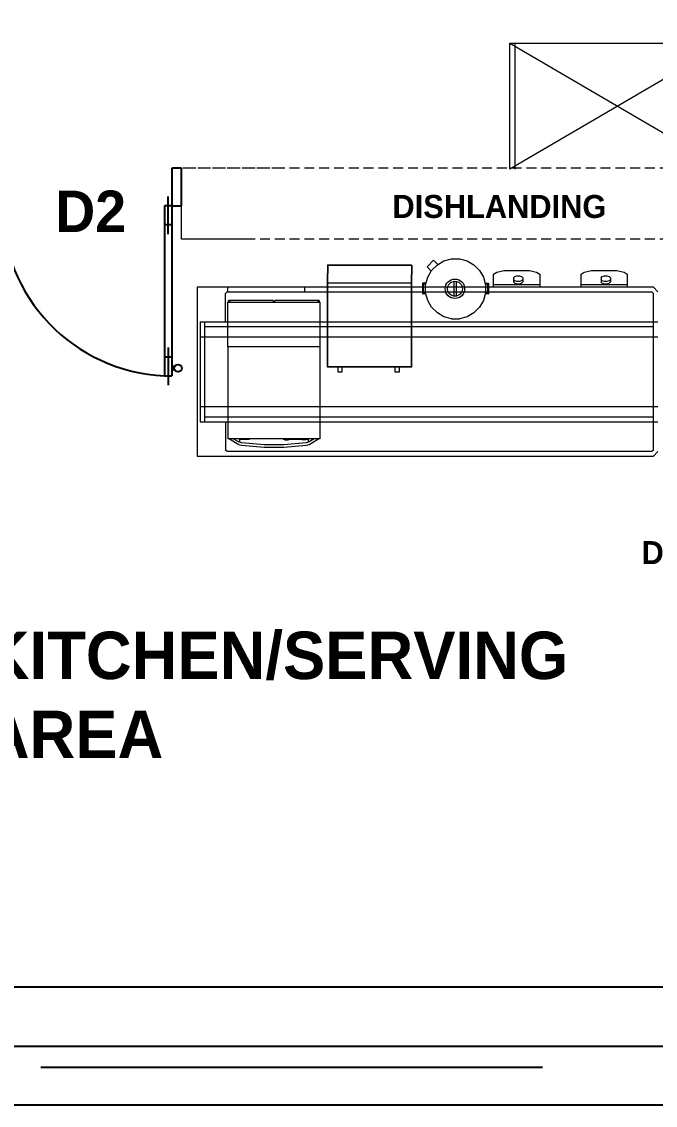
# Model space of a CAD drawing. Header units: inches. Extents: x 482566 to 494966, y -26460 to -22226.
# Drawn here: x 488041.8 to 488162.2, y -26308.7 to -26103 of the extents above; entities that cross this region are included whole.
import ezdxf

# ---------------------------------------------------------------- set-up
doc = ezdxf.new("R2010")
doc.units = ezdxf.units.IN
doc.header["$LTSCALE"] = 15
doc.header["$MEASUREMENT"] = 0
for name, pattern in [('AUSGEZOGEN', [0]), ('HIDDEN2', [0.1875, 0.125, -0.0625]), ('TRATTEGGIATA2', [9.525, 6.35, -3.175])]:
    doc.linetypes.add(name, pattern=pattern)
for name, color, linetype in [('A-DIMENSION', 4, 'Continuous'), ('A-Door', 1, 'Continuous'), ('A-GLASS', 4, 'Continuous'), ('A-WALL', 7, 'Continuous'), ('Hot water supply', 10, 'TRATTEGGIATA2'), ('I-DOORS', 104, 'Continuous'), ('K3-TEXT', 167, 'AUSGEZOGEN')]:
    doc.layers.add(name, color=color, linetype=linetype)
for name, color, linetype, lineweight in [('A-furniture', 50, 'Continuous', 9), ('I-ANNO-TEXT', 7, 'Continuous', 18), ('TC-EQUIPMENT', 251, 'Continuous', 5)]:
    doc.layers.add(name, color=color, linetype=linetype, lineweight=lineweight)
doc.styles.add('MICRO', font='')
doc.styles.get("Standard").update_dxf_attribs({"font": ''})
doc.styles.get('MICRO').set_extended_font_data('MicrogrammaSSi', bold=True)
doc.styles.get('Standard').set_extended_font_data('MicrogrammaSSi', bold=True)

# ---------------------------------------------------------------- blocks, each defined once
blk = doc.blocks.new('2D-L100')
at = {"layer": 'A-Door'}
for p, q in [((0.07, 0.9491), (0.07, 1.1491)), ((0.09, 1.0991), (0.05, 1.0991)), ((0.05, 0.2), (0.05, 1.0991)), ((0.09, 0.2), (0.09, 1.0991)), ((0.0379, 1.0671), (0.05, 1.0671)), ((0.0379, 1.051), (0.05, 1.051)), ((0.09, 0.9991), (0.05, 0.9991)), ((0.07, 0.35), (0.07, 0.15)), ((0.05, 0.3), (0.09, 0.3)), ((0.05, 0.2), (0, 0.2)), ((0, 0.2), (0, 0)), ((0.05, 0.2), (0.09, 0.2)), ((0.05, 0), (0.05, 0.2)), ((0.95, 0.2), (1, 0.2)), ((0.95, 0), (0.95, 0.2)), ((1, 0.2), (1, 0)), ((0, 0), (0.05, 0)), ((1, 0), (0.95, 0))]:
    blk.add_line(p, q, dxfattribs=at)
blk.add_circle((0.0178, 1.059), 0.02, dxfattribs=at)
blk.add_arc((0.05, 0.2), 0.9, 0, 87.45268, dxfattribs=at)

msp = doc.modelspace()

# ---------------------------------------------------------------- linework, layer by layer
at = {"layer": 'A-DIMENSION', "color": 8}
msp.add_line((488316.15, -26308.72, 6.93), (488019.54, -26308.72, 6.93), dxfattribs=at)
at = {"layer": 'A-furniture', "linetype": 'HIDDEN2'}
for points, elevation in [([(488268.98, -26130.78), (488072.18, -26130.78)], 3.81), ([(488091.21, -26130.78), (488072.18, -26130.78)], 7.62), ([(488268.98, -26144.28), (488072.18, -26144.28)], 3.81), ([(488084.48, -26144.28), (488072.18, -26144.28)], 3.81), ([(488115.97, -26157.78), (488115.91, -26157.78)], 6.93)]:
    msp.add_lwpolyline(points, dxfattribs=dict(at, elevation=elevation))
at = {"layer": 'A-GLASS', "color": 4}
msp.add_arc((487684.12, -25789.54, 0.69), 385.7, 297.7822, 76.8168, dxfattribs=at)
at = {"layer": 'A-WALL'}
for p, q in [((488019.54, -26286.22, 6.93), (488304.9, -26286.22, 6.93)), ((488019.54, -26297.47, 6.93), (488316.15, -26297.47, 6.93))]:
    msp.add_line(p, q, dxfattribs=at)
at = {"layer": 'Hot water supply'}
msp.add_line((487474, -26301.5), (488310.5, -26301.5), dxfattribs=at)
at = {"layer": 'TC-EQUIPMENT'}
for p, q in [((488134.56, -26107.08, 6.93), (488175.48, -26107.08, 6.93)), ((488134.56, -26130.95, 6.93), (488134.56, -26107.08, 6.93)), ((488175.48, -26107.08, 6.93), (488134.56, -26130.95, 6.93)), ((488134.56, -26107.08, 6.93), (488175.48, -26130.95, 6.93)), ((488135.58, -26130.95, 6.93), (488135.58, -26107.08, 6.93)), ((488072.18, -26144.28, 3.81), (488072.18, -26137.95, 3.81)), ((488099.92, -26149.17, 3.81), (488099.92, -26150.81, 3.81)), ((488099.92, -26149.17, 3.81), (488099.98, -26149.17, 3.81)), ((488099.98, -26149.17, 3.81), (488099.98, -26150.81, 3.81)), ((488099.98, -26149.18, 3.81), (488115.97, -26149.18, 3.81)), ((488115.91, -26149.2, 3.81), (488099.98, -26149.2, 3.81)), ((488115.91, -26149.18, 3.81), (488115.91, -26150.99, 3.81)), ((488115.91, -26149.18, 3.81), (488115.97, -26149.18, 3.81)), ((488115.97, -26149.18, 3.81), (488115.97, -26150.99, 3.81)), ((488118.83, -26149.52, 3.81), (488120.08, -26148.27, 3.81)), ((488119.64, -26150.32, 3.81), (488118.83, -26149.52, 3.81)), ((488119.7, -26150.21, 3.81), (488120.79, -26149.14, 3.81)), ((488120.08, -26148.27, 3.81), (488120.89, -26149.08, 3.81)), ((488120.79, -26149.14, 3.81), (488122.03, -26148.4, 3.81)), ((488122.03, -26148.4, 3.81), (488123.49, -26148, 3.81)), ((488123.49, -26148, 3.81), (488125.02, -26148, 3.81)), ((488125.02, -26148, 3.81), (488126.45, -26148.4, 3.81)), ((488126.45, -26148.4, 3.81), (488127.72, -26149.12, 3.81)), ((488127.72, -26149.12, 3.81), (488128.8, -26150.21, 3.81)), ((488099.98, -26150.28, 3.81), (488099.92, -26150.28, 3.81)), ((488099.92, -26168.57, 3.81), (488099.92, -26150.81, 3.81)), ((488099.98, -26168.51, 3.81), (488099.98, -26150.81, 3.81)), ((488115.97, -26150.28, 3.81), (488115.91, -26150.28, 3.81)), ((488115.91, -26168.51, 3.81), (488115.91, -26150.99, 3.81)), ((488115.97, -26168.57, 3.81), (488115.97, -26150.99, 3.81)), ((488118.56, -26152.93, 3.81), (488118.96, -26151.49, 3.81)), ((488118.96, -26151.49, 3.81), (488119.7, -26150.21, 3.81)), ((488128.8, -26150.21, 3.81), (488129.55, -26151.49, 3.81)), ((488129.55, -26151.49, 3.81), (488129.94, -26152.93, 3.81)), ((488131.48, -26150.92, 3.81), (488132.06, -26150.56, 3.81)), ((488131.48, -26153.4, 3.81), (488131.48, -26150.92, 3.81)), ((488132.06, -26150.56, 3.81), (488132.65, -26150.38, 3.81)), ((488132.65, -26150.38, 3.81), (488133.42, -26150.25, 3.81)), ((488133.42, -26150.25, 3.81), (488134.4, -26150.19, 3.81)), ((488134.4, -26150.19, 3.81), (488137.31, -26150.19, 3.81)), ((488135.27, -26151.61, 3.81), (488135.5, -26151.36, 3.81)), ((488135.27, -26151.61, 3.81), (488135.27, -26152.35, 3.81)), ((488135.5, -26152.17, 3.81), (488135.27, -26151.9, 3.81)), ((488135.5, -26151.36, 3.81), (488135.92, -26151.21, 3.81)), ((488135.92, -26151.21, 3.81), (488136.38, -26151.21, 3.81)), ((488136.38, -26151.21, 3.81), (488136.8, -26151.36, 3.81)), ((488136.8, -26151.36, 3.81), (488137.02, -26151.61, 3.81)), ((488137.02, -26151.9, 3.81), (488136.8, -26152.17, 3.81)), ((488137.02, -26151.61, 3.81), (488137.02, -26152.35, 3.81)), ((488137.31, -26150.19, 3.81), (488138.29, -26150.25, 3.81)), ((488138.29, -26150.25, 3.81), (488139.06, -26150.38, 3.81)), ((488139.06, -26150.38, 3.81), (488139.65, -26150.56, 3.81)), ((488139.65, -26150.56, 3.81), (488140.23, -26150.92, 3.81)), ((488140.23, -26150.92, 3.81), (488140.23, -26153.4, 3.81)), ((488148.11, -26150.92, 3.81), (488148.69, -26150.56, 3.81)), ((488148.11, -26153.4, 3.81), (488148.11, -26150.92, 3.81)), ((488148.69, -26150.56, 3.81), (488149.28, -26150.38, 3.81)), ((488149.28, -26150.38, 3.81), (488150.05, -26150.25, 3.81)), ((488150.05, -26150.25, 3.81), (488151.03, -26150.19, 3.81)), ((488151.03, -26150.19, 3.81), (488153.94, -26150.19, 3.81)), ((488151.9, -26151.61, 3.81), (488152.13, -26151.36, 3.81)), ((488151.9, -26151.61, 3.81), (488151.9, -26152.35, 3.81)), ((488152.13, -26152.17, 3.81), (488151.9, -26151.9, 3.81)), ((488152.13, -26151.36, 3.81), (488152.55, -26151.21, 3.81)), ((488152.55, -26151.21, 3.81), (488153, -26151.21, 3.81)), ((488153, -26151.21, 3.81), (488153.42, -26151.36, 3.81)), ((488153.42, -26151.36, 3.81), (488153.65, -26151.61, 3.81)), ((488153.65, -26151.9, 3.81), (488153.42, -26152.17, 3.81)), ((488153.65, -26151.61, 3.81), (488153.65, -26152.35, 3.81)), ((488153.94, -26150.19, 3.81), (488154.91, -26150.25, 3.81)), ((488154.91, -26150.25, 3.81), (488155.69, -26150.38, 3.81)), ((488155.69, -26150.38, 3.81), (488156.28, -26150.56, 3.81)), ((488156.28, -26150.56, 3.81), (488156.86, -26150.92, 3.81)), ((488156.86, -26150.92, 3.81), (488156.86, -26153.4, 3.81)), ((488161.82, -26153.4, 3.81), (488075.18, -26153.4, 3.81)), ((488075.18, -26153.4, 3.81), (488075.18, -26176.74, 3.81)), ((488080.98, -26154.28, 3.81), (488080.98, -26153.4, 3.81)), ((488095.57, -26153.4, 3.81), (488095.57, -26154.28, 3.81)), ((488099.92, -26152.58, 3.81), (488115.97, -26152.58, 3.81)), ((488099.92, -26152.58, 3.81), (488099.98, -26152.58, 3.81)), ((488099.98, -26152.53, 3.81), (488115.91, -26152.53, 3.81)), ((488117.98, -26152.64, 3.81), (488118.16, -26152.79, 3.81)), ((488118.64, -26152.64, 3.81), (488117.98, -26152.64, 3.81)), ((488117.98, -26152.64, 3.81), (488117.98, -26154.71, 3.81)), ((488117.98, -26152.64, 3.81), (488118.13, -26152.79, 3.81)), ((488118.13, -26154.57, 3.81), (488118.13, -26152.79, 3.81)), ((488118.6, -26152.79, 3.81), (488118.16, -26152.79, 3.81)), ((488118.56, -26154.46, 3.81), (488118.56, -26152.93, 3.81)), ((488123.96, -26155.1, 3.81), (488123.96, -26152.26, 3.81)), ((488124.38, -26152.26, 3.81), (488124.38, -26155.1, 3.81)), ((488129.86, -26152.64, 3.81), (488130.53, -26152.64, 3.81)), ((488130.38, -26152.79, 3.81), (488129.9, -26152.79, 3.81)), ((488129.94, -26152.93, 3.81), (488129.94, -26154.46, 3.81)), ((488130.38, -26152.79, 3.81), (488130.53, -26152.64, 3.81)), ((488130.38, -26154.57, 3.81), (488130.38, -26152.79, 3.81)), ((488130.53, -26152.64, 3.81), (488130.53, -26154.71, 3.81)), ((488140.23, -26152.95, 3.81), (488131.48, -26152.95, 3.81)), ((488140.23, -26153.4, 3.81), (488131.48, -26153.4, 3.81)), ((488135.5, -26152.62, 3.81), (488135.27, -26152.35, 3.81)), ((488135.92, -26152.32, 3.81), (488135.5, -26152.17, 3.81)), ((488135.5, -26152.62, 3.81), (488135.92, -26152.77, 3.81)), ((488136.38, -26152.32, 3.81), (488135.92, -26152.32, 3.81)), ((488135.92, -26152.77, 3.81), (488136.38, -26152.77, 3.81)), ((488136.8, -26152.17, 3.81), (488136.38, -26152.32, 3.81)), ((488136.38, -26152.77, 3.81), (488136.8, -26152.62, 3.81)), ((488136.8, -26152.62, 3.81), (488137.02, -26152.35, 3.81)), ((488156.86, -26152.95, 3.81), (488148.11, -26152.95, 3.81)), ((488156.86, -26153.4, 3.81), (488148.11, -26153.4, 3.81)), ((488152.13, -26152.62, 3.81), (488151.9, -26152.35, 3.81)), ((488152.55, -26152.32, 3.81), (488152.13, -26152.17, 3.81)), ((488152.13, -26152.62, 3.81), (488152.55, -26152.77, 3.81)), ((488153, -26152.32, 3.81), (488152.55, -26152.32, 3.81)), ((488152.55, -26152.77, 3.81), (488153, -26152.77, 3.81)), ((488153.42, -26152.17, 3.81), (488153, -26152.32, 3.81)), ((488153, -26152.77, 3.81), (488153.42, -26152.62, 3.81)), ((488153.42, -26152.62, 3.81), (488153.65, -26152.35, 3.81)), ((488161.82, -26153.4, 3.81), (488162.69, -26154.28, 3.81)), ((488080.58, -26154.57, 3.81), (488080.87, -26154.28, 3.81)), ((488080.58, -26159.96, 3.81), (488080.58, -26154.57, 3.81)), ((488080.87, -26154.28, 3.81), (488161.53, -26154.28, 3.81)), ((488089.61, -26155.94, 3.81), (488081.15, -26155.94, 3.81)), ((488081.15, -26156.23, 3.81), (488081.15, -26155.94, 3.81)), ((488081.44, -26156.23, 3.81), (488081.44, -26155.94, 3.81)), ((488089.61, -26155.94, 3.81), (488089.61, -26156.23, 3.81)), ((488098.36, -26155.94, 3.81), (488089.9, -26155.94, 3.81)), ((488089.9, -26156.23, 3.81), (488089.9, -26155.94, 3.81)), ((488098.07, -26155.94, 3.81), (488098.07, -26156.23, 3.81)), ((488098.36, -26155.94, 3.81), (488098.36, -26156.23, 3.81)), ((488118.13, -26154.57, 3.81), (488117.98, -26154.71, 3.81)), ((488118.63, -26154.68, 3.81), (488118.01, -26154.68, 3.81)), ((488118.13, -26154.57, 3.81), (488118.16, -26154.54, 3.81)), ((488118.16, -26154.54, 3.81), (488118.59, -26154.54, 3.81)), ((488118.96, -26155.89, 3.81), (488118.56, -26154.46, 3.81)), ((488119.7, -26157.18, 3.81), (488118.96, -26155.89, 3.81)), ((488129.55, -26155.89, 3.81), (488128.8, -26157.18, 3.81)), ((488129.94, -26154.46, 3.81), (488129.55, -26155.89, 3.81)), ((488130.5, -26154.68, 3.81), (488129.88, -26154.68, 3.81)), ((488129.92, -26154.54, 3.81), (488130.38, -26154.54, 3.81)), ((488130.53, -26154.71, 3.81), (488130.38, -26154.57, 3.81)), ((488161.82, -26154.57, 3.81), (488161.53, -26154.28, 3.81)), ((488161.82, -26184.32, 3.81), (488161.82, -26154.57, 3.81)), ((488081, -26156.23, 3.81), (488098.5, -26156.23, 3.81)), ((488081, -26164.69, 3.81), (488081, -26156.23, 3.81)), ((488098.5, -26156.23, 3.81), (488098.5, -26164.69, 3.81)), ((488120.79, -26158.27, 3.81), (488119.7, -26157.18, 3.81)), ((488122.05, -26158.99, 3.81), (488120.79, -26158.27, 3.81)), ((488127.72, -26158.24, 3.81), (488126.48, -26158.99, 3.81)), ((488128.8, -26157.18, 3.81), (488127.72, -26158.24, 3.81)), ((488075.76, -26159.96, 3.81), (488162.69, -26159.96, 3.81)), ((488075.76, -26159.96, 3.81), (488075.76, -26178.93, 3.81)), ((488076.64, -26178.93, 3.81), (488076.64, -26159.96, 3.81)), ((488123.49, -26159.38, 3.81), (488122.05, -26158.99, 3.81)), ((488123.49, -26159.38, 3.81), (488125.02, -26159.38, 3.81)), ((488126.48, -26158.99, 3.81), (488125.02, -26159.38, 3.81)), ((488076.64, -26160.84, 3.81), (488161.82, -26160.84, 3.81)), ((488162.69, -26162.88, 3.81), (488075.76, -26162.88, 3.81)), ((488080.99, -26164.7, 3.81), (488080.99, -26182.2, 3.81)), ((488098.49, -26164.7, 3.81), (488080.99, -26164.7, 3.81)), ((488098.5, -26164.69, 3.81), (488081, -26164.69, 3.81)), ((488098.49, -26164.7, 3.81), (488098.49, -26182.2, 3.81)), ((488115.97, -26168.51, 3.81), (488099.92, -26168.51, 3.81)), ((488115.97, -26168.57, 3.81), (488099.92, -26168.57, 3.81)), ((488101.88, -26168.57, 3.81), (488101.88, -26169.45, 3.81)), ((488101.88, -26169.45, 3.81), (488102.7, -26169.45, 3.81)), ((488102.7, -26169.45, 3.81), (488102.7, -26168.57, 3.81)), ((488112.73, -26168.57, 3.81), (488112.73, -26169.45, 3.81)), ((488112.73, -26169.45, 3.81), (488113.58, -26169.45, 3.81)), ((488113.58, -26169.45, 3.81), (488113.58, -26168.57, 3.81)), ((488075.18, -26176.74, 3.81), (488075.18, -26185.49, 3.81)), ((488075.76, -26176.01, 3.81), (488162.69, -26176.01, 3.81)), ((488161.82, -26178.05, 3.81), (488076.64, -26178.05, 3.81)), ((488075.76, -26178.93, 3.81), (488162.69, -26178.93, 3.81)), ((488080.58, -26178.93, 3.81), (488080.58, -26184.32, 3.81)), ((488098.49, -26182.2, 3.81), (488080.99, -26182.2, 3.81)), ((488081.28, -26182.2, 3.81), (488083.06, -26183.23, 3.81)), ((488082.07, -26182.2, 3.81), (488083.06, -26182.76, 3.81)), ((488083.62, -26182.96, 3.81), (488083.06, -26182.76, 3.81)), ((488083.18, -26182.79, 3.81), (488083.21, -26182.79, 3.81)), ((488083.21, -26182.2, 3.81), (488083.21, -26182.79, 3.81)), ((488083.21, -26182.26, 3.81), (488085.08, -26182.26, 3.81)), ((488087.88, -26183.34, 3.81), (488083.62, -26182.96, 3.81)), ((488085.08, -26182.2, 3.81), (488085.08, -26182.26, 3.81)), ((488091.49, -26182.26, 3.81), (488091.49, -26182.2, 3.81)), ((488091.49, -26182.26, 3.81), (488096.28, -26182.26, 3.81)), ((488095.87, -26182.96, 3.81), (488091.61, -26183.34, 3.81)), ((488091.79, -26182.35, 3.81), (488091.79, -26182.26, 3.81)), ((488091.79, -26182.35, 3.81), (488092.51, -26182.35, 3.81)), ((488091.9, -26182.41, 3.81), (488091.9, -26182.35, 3.81)), ((488092.4, -26182.41, 3.81), (488091.9, -26182.41, 3.81)), ((488092.4, -26182.35, 3.81), (488092.4, -26182.41, 3.81)), ((488092.51, -26182.26, 3.81), (488092.51, -26182.35, 3.81)), ((488092.95, -26182.32, 3.81), (488092.95, -26182.26, 3.81)), ((488094.26, -26182.32, 3.81), (488092.95, -26182.32, 3.81)), ((488094.26, -26182.26, 3.81), (488094.26, -26182.32, 3.81)), ((488095.02, -26182.26, 3.81), (488095.02, -26182.32, 3.81)), ((488095.02, -26182.32, 3.81), (488095.81, -26182.32, 3.81)), ((488095.29, -26182.26, 3.81), (488095.29, -26182.32, 3.81)), ((488095.55, -26182.32, 3.81), (488095.55, -26182.26, 3.81)), ((488096.42, -26182.76, 3.81), (488095.87, -26182.96, 3.81)), ((488096.28, -26182.2, 3.81), (488096.28, -26182.79, 3.81)), ((488096.31, -26182.79, 3.81), (488096.28, -26182.79, 3.81)), ((488096.42, -26183.23, 3.81), (488098.2, -26182.2, 3.81)), ((488097.42, -26182.2, 3.81), (488096.42, -26182.76, 3.81)), ((488080.87, -26184.61, 3.81), (488080.58, -26184.32, 3.81)), ((488161.53, -26184.61, 3.81), (488080.87, -26184.61, 3.81)), ((488083.06, -26183.23, 3.81), (488083.56, -26183.4, 3.81)), ((488083.56, -26183.4, 3.81), (488087.88, -26183.78, 3.81)), ((488091.61, -26183.34, 3.81), (488087.88, -26183.34, 3.81)), ((488087.88, -26183.78, 3.81), (488091.61, -26183.78, 3.81)), ((488091.61, -26183.78, 3.81), (488095.93, -26183.4, 3.81)), ((488095.93, -26183.4, 3.81), (488096.42, -26183.23, 3.81)), ((488161.82, -26184.32, 3.81), (488161.53, -26184.61, 3.81)), ((488162.69, -26184.61, 3.81), (488161.82, -26185.49, 3.81)), ((488075.18, -26185.49, 3.81), (488161.82, -26185.49, 3.81))]:
    msp.add_line(p, q, dxfattribs=at)
for centre, radius in [((488124.13, -26153.69, 3.81), 1.85), ((488124.14, -26153.68, 3.81), 1.42)]:
    msp.add_circle(centre, radius, dxfattribs=at)

# ---------------------------------------------------------------- block references
at = {"layer": 'I-DOORS', "xscale": 35.86783878585395, "yscale": 35.86783878585395, "zscale": 35.86783878585395, "rotation": 180}
msp.add_blockref('2D-L100', (488072.18, -26130.78, 3.81), dxfattribs=at)

# ---------------------------------------------------------------- texts
at = {"insert": (488034.64, -26218.79), "char_height": 9, "attachment_point": 1}
msp.add_mtext_dynamic_manual_height_columns('{\\fBahnschrift Light|b1|i0|c0|p34;KITCHEN/SERVING\\PAREA}', width=7.4099, gutter_width=1.5, heights=[0], dxfattribs=at)
at = {"layer": 'I-ANNO-TEXT', "insert": (488048.2, -26135.05, 6.93), "char_height": 7.875, "attachment_point": 1, "style": 'MICRO'}
msp.add_mtext_dynamic_manual_height_columns('{\\fBahnschrift Light|b1|i0|c0|p34;D2}', width=7.4099, gutter_width=1.5, heights=[0], dxfattribs=at)
at = {"layer": 'K3-TEXT'}
for s, p in [('DISHLANDING', (488112.26, -26140.25, 3.81)), ('DISH-/GLASSWASH', (488159.58, -26205.97, 3.81))]:
    msp.add_text(s, height=4.3758, dxfattribs=at).set_placement(p)

doc.saveas('drawing.dxf')
